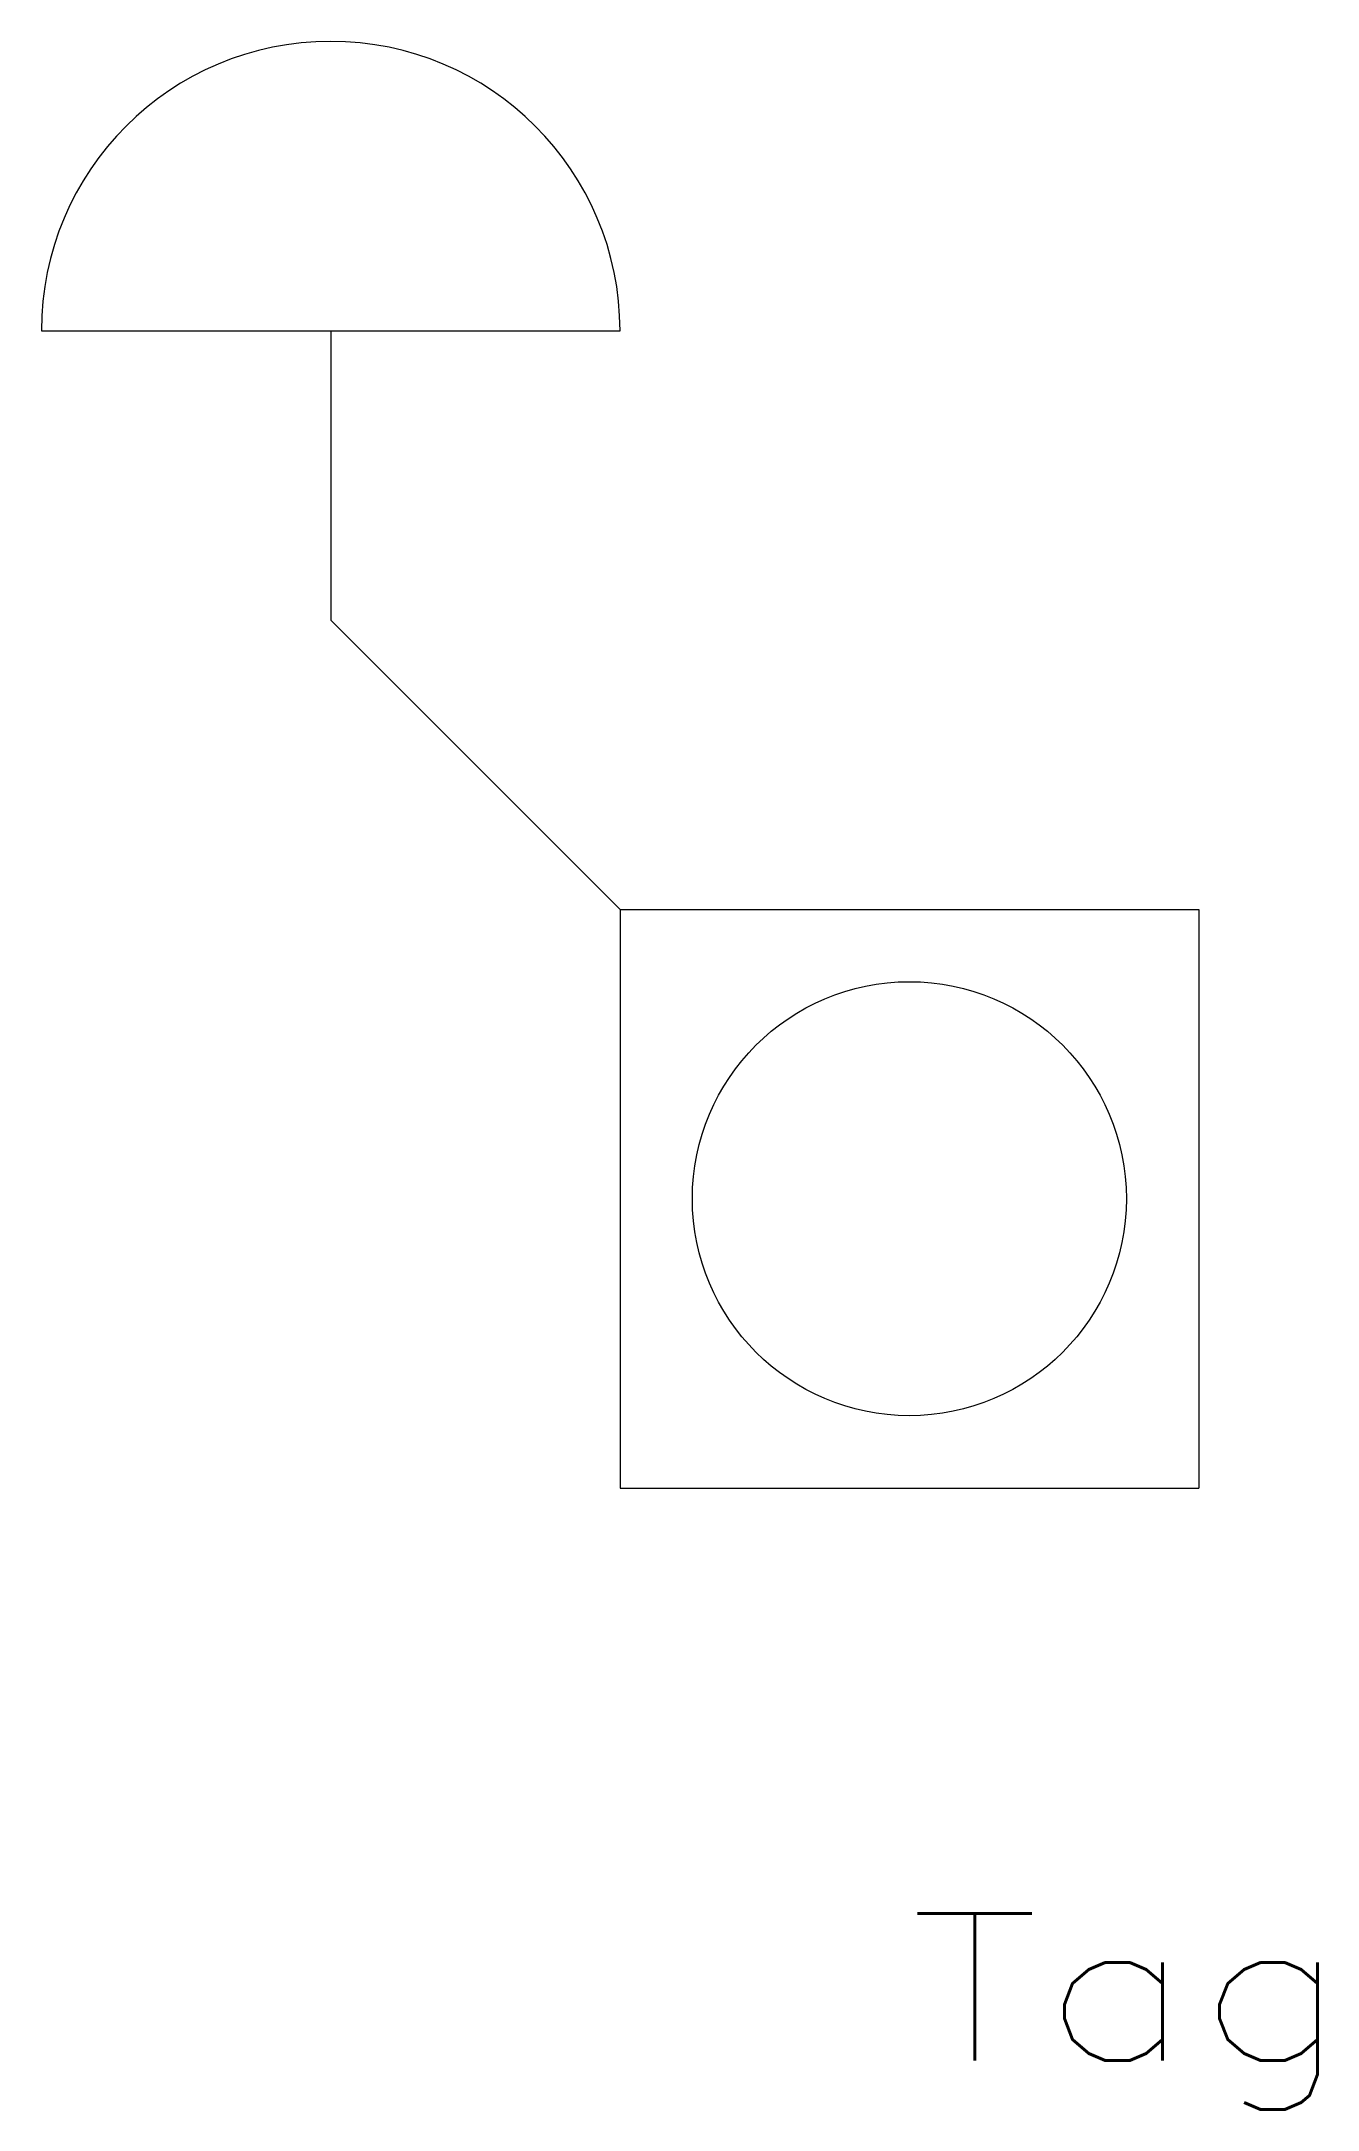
# Model space of a CAD drawing. Header units: inches. Extents: x -7.5 to 3.5, y -7.9 to 10.
import ezdxf
from ezdxf.enums import TextEntityAlignment as Align

# ---------------------------------------------------------------- set-up
doc = ezdxf.new("R2010")
doc.units = ezdxf.units.IN
doc.header["$MEASUREMENT"] = 0
doc.layers.get('0').update_dxf_attribs({"lineweight": 0})
doc.styles.add('STANDARD1', font='TXT.SHX')

msp = doc.modelspace()

# ---------------------------------------------------------------- linework, layer by layer
for p, q in [((-7.5, 7.5), (-2.5, 7.5)), ((-5, 7.5), (-5, 5)), ((-5, 5), (-2.5, 2.5)), ((-2.5, 2.5), (-2.5, -2.5)), ((-2.5, 2.5), (2.5, 2.5)), ((2.5, 2.5), (2.5, -2.5)), ((-2.5, -2.5), (2.5, -2.5))]:
    msp.add_line(p, q)
at = {"lineweight": 0}
msp.add_circle((0, 0), 1.875, dxfattribs=at)
msp.add_arc((-5, 7.5), 2.5, 0, 180)

# ---------------------------------------------------------------- texts
at = {"color": 7, "linetype": 'Continuous', "style": 'STANDARD1', "width": 1.166667}
msp.add_text('Tag', height=1.27, dxfattribs=at).set_placement((0, -7.447), (3.81, -7.447), align=Align.FIT)

doc.saveas('drawing.dxf')
